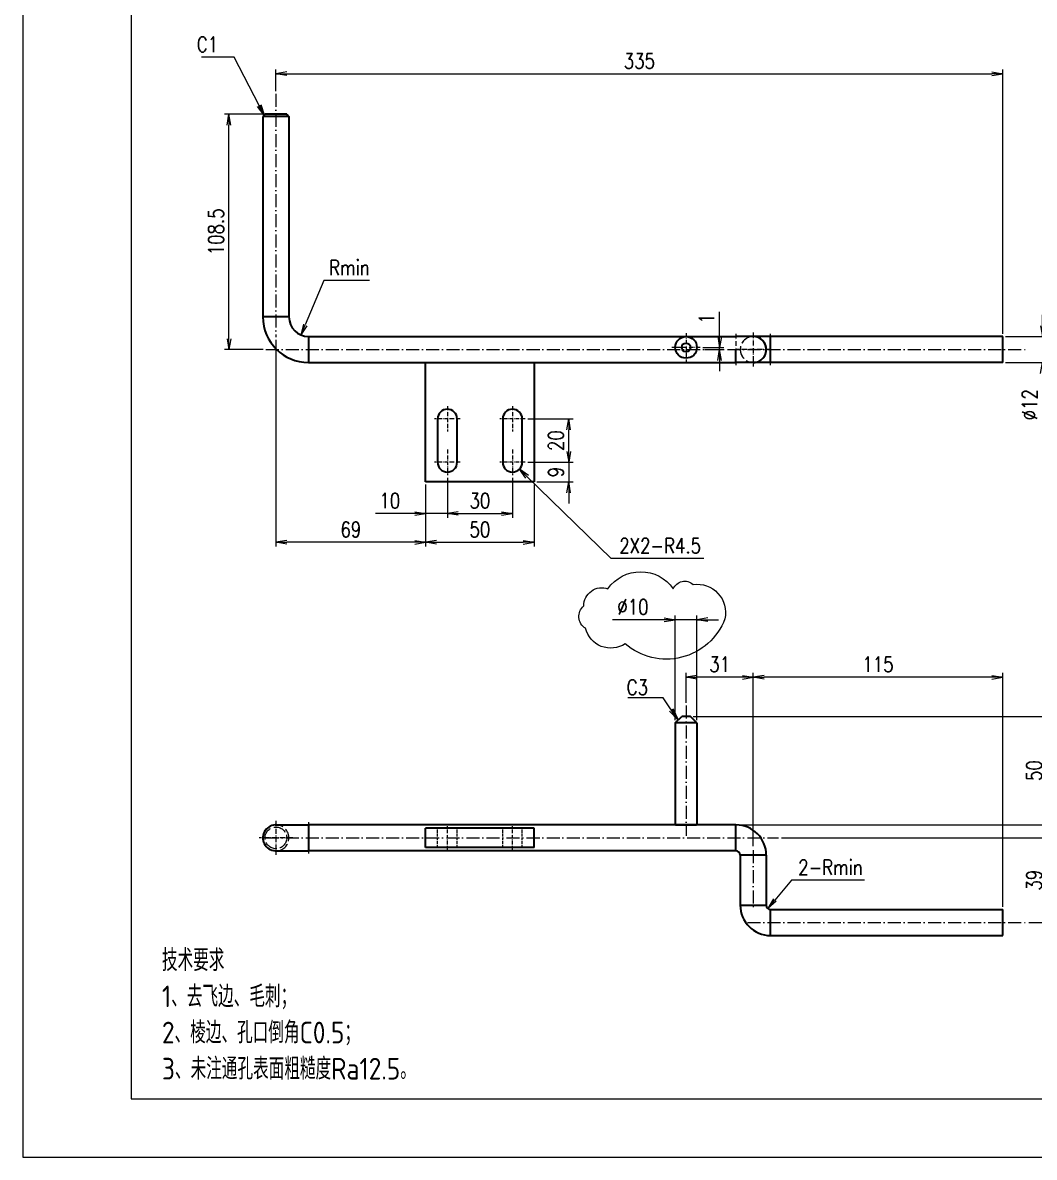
# Model space of a CAD drawing. Header units: millimetres. Extents: x 1333 to 76562, y -37889 to -7215.
# Drawn here: x 8266 to 8732, y -16991 to -16468 of the extents above; entities that cross this region are included whole.
import ezdxf

# ---------------------------------------------------------------- set-up
doc = ezdxf.new("R2010")
doc.units = ezdxf.units.MM
doc.header["$LTSCALE"] = 0.5
for name, pattern in [('AM_ISO02W050x2', [3.75, 3, -0.75]), ('AM_ISO08W050x2', [9, 6, -0.75, 1.5, -0.75]), ('DASHDOT', [18.5, 12, -3, 0.5, -3]), ('DASHED', [15, 12, -3])]:
    doc.linetypes.add(name, pattern=pattern)
doc.layers.add('Dim', color=7, linetype='Continuous')
for name, color, linetype, lineweight in [('中心线', 2, 'AM_ISO08W050x2', 18), ('图框', 7, 'Continuous', 18), ('标注线', 3, 'Continuous', 18), ('粗实线', 7, 'Continuous', 35), ('虚线', 1, 'AM_ISO02W050x2', 18)]:
    doc.layers.add(name, color=color, linetype=linetype, lineweight=lineweight)
doc.layers.add('打印-禁用', color=7, linetype='Continuous', lineweight=15, plot=False)
doc.styles.add('DIM', font='romans.shx', dxfattribs={"width": 0.8, "bigfont": 'bigfont.shx'})
doc.styles.add('机械长仿宋', font='gbenor.shx', dxfattribs={"height": 1, "bigfont": 'gbcbig.shx'})
doc.dimstyles.new('DEH 1-2', dxfattribs={"dimscale": 2, "dimtxt": 3.5, "dimasz": 2.5, "dimexe": 1, "dimexo": 0.625, "dimgap": 1.2, "dimtad": 1, "dimtoh": 1, "dimdsep": 46, "dimtxsty": 'DIM', "dimblk": 'OPEN', "dimcen": 0, "dimclrd": 8, "dimclre": 8, "dimclrt": 2, "dimazin": 2, "dimtfac": 0.5, "dimtmove": 0, "dimatfit": 3, "dimldrblk": 'OPEN', "dimfxl": 0, "dimtolj": 2, "dimlwd": 18, "dimlwe": 18, "dimarcsym": 0})
doc.dimstyles.new('DEH 1-2$0', dxfattribs={"dimscale": 2, "dimtxt": 3.5, "dimasz": 2.5, "dimexe": 1, "dimexo": 0.625, "dimgap": 1.2, "dimtad": 1, "dimdsep": 46, "dimtxsty": 'DIM', "dimblk": 'OPEN', "dimcen": 0, "dimclrd": 8, "dimclre": 8, "dimclrt": 2, "dimazin": 2, "dimtfac": 0.5, "dimtmove": 0, "dimatfit": 3, "dimldrblk": 'OPEN', "dimfxl": 0, "dimtolj": 2, "dimlwd": 13, "dimlwe": 13, "dimarcsym": 0})
doc.dimstyles.new('DEH 1-2$4', dxfattribs={"dimscale": 2, "dimtxt": 3.5, "dimasz": 2.5, "dimexe": 1, "dimexo": 0.625, "dimgap": 1.2, "dimtad": 1, "dimtoh": 1, "dimdsep": 46, "dimtxsty": 'DIM', "dimblk": 'OPEN', "dimcen": 0, "dimclrd": 8, "dimclre": 8, "dimclrt": 2, "dimazin": 2, "dimtfac": 0.5, "dimtofl": 0, "dimtmove": 0, "dimatfit": 3, "dimldrblk": 'OPEN', "dimfxl": 0, "dimtolj": 2, "dimlwd": 18, "dimlwe": 18, "dimarcsym": 0})

# ---------------------------------------------------------------- blocks, each defined once
blk = doc.blocks.new('GZDEH零件A3图框V01版')
at = {"layer": '图框', "linetype": 'Continuous'}
for p, q in [((2882.49, -1554.46), (2882.49, -1832.96)), ((2882.49, -1832.96), (3272.49, -1832.96))]:
    blk.add_line(p, q, dxfattribs=at)
at = {"layer": '打印-禁用', "linetype": 'Continuous'}
for p, q in [((2857.49, -1549.46), (2857.49, -1846.46)), ((2857.49, -1846.46), (3277.49, -1846.46))]:
    blk.add_line(p, q, dxfattribs=at)
blk = doc.blocks.new('DEH A3')
at = {"layer": '图框'}
blk.add_blockref('GZDEH零件A3图框V01版', (-2857.49, 1846.46), dxfattribs=at)
blk = doc.blocks.new('_Open')
at = {"color": 0, "linetype": 'ByBlock', "lineweight": -2}
for p, q in [((-1, 0.167), (0, 0)), ((-1, -0.167), (0, 0)), ((0, 0), (-1, 0))]:
    blk.add_line(p, q, dxfattribs=at)
blk = doc.blocks.new('*D25')
at = {"layer": 'Defpoints', "color": 0, "transparency": 16777216}
for p in [(8382.9, -16613.08), (8451.9, -16679.73), (8382.9, -16707.59)]:
    blk.add_point(p, dxfattribs=at)
at = {"layer": '标注线', "color": 8, "lineweight": 13, "transparency": 16777216}
for p, q in [((8382.9, -16614.33), (8382.9, -16709.59)), ((8451.9, -16680.98), (8451.9, -16709.59)), ((8446.9, -16707.59), (8387.9, -16707.59))]:
    blk.add_line(p, q, dxfattribs=at)
at = {"layer": '标注线', "color": 8, "lineweight": 13, "transparency": 16777216, "xscale": 5, "yscale": 5, "zscale": 5, "rotation": 180}
blk.add_blockref('_Open', (8382.9, -16707.59), dxfattribs=at)
at = {"layer": '标注线', "color": 8, "lineweight": 13, "transparency": 16777216, "xscale": 5, "yscale": 5, "zscale": 5}
blk.add_blockref('_Open', (8451.9, -16707.59), dxfattribs=at)
at = {"layer": '标注线', "color": 2, "transparency": 16777216, "insert": (8417.4, -16701.69), "char_height": 7, "attachment_point": 5, "style": 'DIM'}
blk.add_mtext('\\A2;69', dxfattribs=at)
blk = doc.blocks.new('*D26')
at = {"layer": 'Defpoints', "color": 0, "transparency": 16777216}
for p in [(8451.9, -16679.73), (8501.9, -16679.73), (8501.9, -16707.59)]:
    blk.add_point(p, dxfattribs=at)
at = {"layer": '标注线', "color": 8, "lineweight": 13, "transparency": 16777216}
for p, q in [((8451.9, -16680.98), (8451.9, -16709.59)), ((8501.9, -16680.98), (8501.9, -16709.59)), ((8456.9, -16707.59), (8496.9, -16707.59))]:
    blk.add_line(p, q, dxfattribs=at)
at = {"layer": '标注线', "color": 8, "lineweight": 13, "transparency": 16777216, "xscale": 5, "yscale": 5, "zscale": 5, "rotation": 180}
blk.add_blockref('_Open', (8451.9, -16707.59), dxfattribs=at)
at = {"layer": '标注线', "color": 8, "lineweight": 13, "transparency": 16777216, "xscale": 5, "yscale": 5, "zscale": 5}
blk.add_blockref('_Open', (8501.9, -16707.59), dxfattribs=at)
at = {"layer": '标注线', "color": 2, "transparency": 16777216, "insert": (8476.9, -16701.69), "char_height": 7, "attachment_point": 5, "style": 'DIM'}
blk.add_mtext('\\A2;50', dxfattribs=at)
blk = doc.blocks.new('*D27')
at = {"layer": 'Defpoints', "color": 0, "transparency": 16777216}
for p in [(8451.9, -16679.73), (8461.9, -16676.58), (8451.9, -16694.33)]:
    blk.add_point(p, dxfattribs=at)
at = {"layer": '标注线', "color": 8, "lineweight": 13, "transparency": 16777216}
for p, q in [((8461.9, -16677.83), (8461.9, -16696.33)), ((8451.9, -16680.98), (8451.9, -16696.33)), ((8446.9, -16694.33), (8428.83, -16694.33)), ((8461.9, -16694.33), (8451.9, -16694.33)), ((8466.9, -16694.33), (8471.9, -16694.33))]:
    blk.add_line(p, q, dxfattribs=at)
at = {"layer": '标注线', "color": 8, "lineweight": 13, "transparency": 16777216, "xscale": 5, "yscale": 5, "zscale": 5}
blk.add_blockref('_Open', (8451.9, -16694.33), dxfattribs=at)
at = {"layer": '标注线', "color": 8, "lineweight": 13, "transparency": 16777216, "xscale": 5, "yscale": 5, "zscale": 5, "rotation": 180}
blk.add_blockref('_Open', (8461.9, -16694.33), dxfattribs=at)
at = {"layer": '标注线', "color": 2, "transparency": 16777216, "insert": (8435.36, -16688.43), "char_height": 7, "attachment_point": 5, "style": 'DIM'}
blk.add_mtext('\\A2;10', dxfattribs=at)
blk = doc.blocks.new('*D28')
at = {"layer": 'Defpoints', "color": 0, "transparency": 16777216}
for p in [(8461.9, -16676.58), (8491.9, -16676.58), (8491.9, -16694.33)]:
    blk.add_point(p, dxfattribs=at)
at = {"layer": '标注线', "color": 8, "lineweight": 13, "transparency": 16777216}
for p, q in [((8461.9, -16677.83), (8461.9, -16696.33)), ((8491.9, -16677.83), (8491.9, -16696.33)), ((8466.9, -16694.33), (8486.9, -16694.33))]:
    blk.add_line(p, q, dxfattribs=at)
at = {"layer": '标注线', "color": 8, "lineweight": 13, "transparency": 16777216, "xscale": 5, "yscale": 5, "zscale": 5, "rotation": 180}
blk.add_blockref('_Open', (8461.9, -16694.33), dxfattribs=at)
at = {"layer": '标注线', "color": 8, "lineweight": 13, "transparency": 16777216, "xscale": 5, "yscale": 5, "zscale": 5}
blk.add_blockref('_Open', (8491.9, -16694.33), dxfattribs=at)
at = {"layer": '标注线', "color": 2, "transparency": 16777216, "insert": (8476.9, -16688.43), "char_height": 7, "attachment_point": 5, "style": 'DIM'}
blk.add_mtext('\\A2;30', dxfattribs=at)
blk = doc.blocks.new('*D29')
at = {"layer": 'Defpoints', "color": 0, "transparency": 16777216}
for p in [(8361.2, -16510.23), (8378.2, -16510.23), (8378.2, -16618.73)]:
    blk.add_point(p, dxfattribs=at)
at = {"layer": '标注线', "color": 8, "lineweight": 13, "transparency": 16777216}
for p, q in [((8376.95, -16510.23), (8359.2, -16510.23)), ((8361.2, -16613.73), (8361.2, -16515.23)), ((8376.95, -16618.73), (8359.2, -16618.73))]:
    blk.add_line(p, q, dxfattribs=at)
at = {"layer": '标注线', "color": 8, "lineweight": 13, "transparency": 16777216, "xscale": 5, "yscale": 5, "zscale": 5}
for p, rotation in [((8361.2, -16510.23), 90), ((8361.2, -16618.73), 270)]:
    blk.add_blockref('_Open', p, dxfattribs=dict(at, rotation=rotation))
at = {"layer": '标注线', "color": 2, "transparency": 16777216, "insert": (8355.3, -16564.48), "char_height": 7, "attachment_point": 5, "rotation": 90, "style": 'DIM'}
blk.add_mtext('\\A2;108.5', dxfattribs=at)
blk = doc.blocks.new('*D30')
at = {"layer": 'Defpoints', "color": 0, "transparency": 16777216}
for p in [(8717.9, -16491.6), (8382.9, -16500.88), (8717.9, -16612.73)]:
    blk.add_point(p, dxfattribs=at)
at = {"layer": '标注线', "color": 8, "lineweight": 13, "transparency": 16777216}
for p, q in [((8382.9, -16499.63), (8382.9, -16489.6)), ((8387.9, -16491.6), (8712.9, -16491.6)), ((8717.9, -16611.48), (8717.9, -16489.6))]:
    blk.add_line(p, q, dxfattribs=at)
at = {"layer": '标注线', "color": 8, "lineweight": 13, "transparency": 16777216, "xscale": 5, "yscale": 5, "zscale": 5, "rotation": 180}
blk.add_blockref('_Open', (8382.9, -16491.6), dxfattribs=at)
at = {"layer": '标注线', "color": 8, "lineweight": 13, "transparency": 16777216, "xscale": 5, "yscale": 5, "zscale": 5}
blk.add_blockref('_Open', (8717.9, -16491.6), dxfattribs=at)
at = {"layer": '标注线', "color": 2, "transparency": 16777216, "insert": (8550.4, -16485.7), "char_height": 7, "attachment_point": 5, "style": 'DIM'}
blk.add_mtext('\\A2;335', dxfattribs=at)
blk = doc.blocks.new('*D31')
at = {"layer": 'Defpoints', "color": 0, "transparency": 16777216}
for p in [(8497.75, -16670.73), (8501.9, -16679.73), (8517.83, -16679.73)]:
    blk.add_point(p, dxfattribs=at)
at = {"layer": '标注线', "color": 8, "lineweight": 13, "transparency": 16777216}
for p, q in [((8517.83, -16665.73), (8517.83, -16660.73)), ((8499, -16670.73), (8519.83, -16670.73)), ((8517.83, -16670.73), (8517.83, -16679.73)), ((8503.15, -16679.73), (8519.83, -16679.73)), ((8517.83, -16684.73), (8517.83, -16689.73))]:
    blk.add_line(p, q, dxfattribs=at)
at = {"layer": '标注线', "color": 8, "lineweight": 13, "transparency": 16777216, "xscale": 5, "yscale": 5, "zscale": 5}
for p, rotation in [((8517.83, -16670.73), 270), ((8517.83, -16679.73), 90)]:
    blk.add_blockref('_Open', p, dxfattribs=dict(at, rotation=rotation))
at = {"layer": '标注线', "color": 2, "transparency": 16777216, "insert": (8511.93, -16675.23), "char_height": 7, "attachment_point": 5, "rotation": 90, "style": 'DIM'}
blk.add_mtext('\\A2;9', dxfattribs=at)
blk = doc.blocks.new('*D32')
at = {"layer": 'Defpoints', "color": 0, "transparency": 16777216}
for p in [(8497.75, -16650.73), (8517.83, -16650.73), (8497.75, -16670.73)]:
    blk.add_point(p, dxfattribs=at)
at = {"layer": '标注线', "color": 8, "lineweight": 13, "transparency": 16777216}
for p, q in [((8499, -16650.73), (8519.83, -16650.73)), ((8517.83, -16665.73), (8517.83, -16655.73)), ((8499, -16670.73), (8519.83, -16670.73))]:
    blk.add_line(p, q, dxfattribs=at)
at = {"layer": '标注线', "color": 8, "lineweight": 13, "transparency": 16777216, "xscale": 5, "yscale": 5, "zscale": 5}
for p, rotation in [((8517.83, -16650.73), 90), ((8517.83, -16670.73), 270)]:
    blk.add_blockref('_Open', p, dxfattribs=dict(at, rotation=rotation))
at = {"layer": '标注线', "color": 2, "transparency": 16777216, "insert": (8511.93, -16660.73), "char_height": 7, "attachment_point": 5, "rotation": 90, "style": 'DIM'}
blk.add_mtext('\\A2;20', dxfattribs=at)
blk = doc.blocks.new('*D33')
at = {"layer": 'Defpoints', "color": 0, "transparency": 16777216}
for p in [(8491.9, -16670.73), (8495.12, -16673.87)]:
    blk.add_point(p, dxfattribs=at)
at = {"layer": '标注线', "color": 8, "lineweight": 18, "transparency": 16777216}
for p, q in [((8537.45, -16715.08), (8498.7, -16677.35)), ((8580.11, -16715.08), (8537.45, -16715.08))]:
    blk.add_line(p, q, dxfattribs=at)
at = {"layer": '标注线', "color": 8, "lineweight": 18, "transparency": 16777216, "xscale": 5, "yscale": 5, "zscale": 5, "rotation": 135.7617281276822}
blk.add_blockref('_Open', (8495.12, -16673.87), dxfattribs=at)
at = {"layer": '标注线', "color": 2, "transparency": 16777216, "insert": (8559.98, -16709.18), "char_height": 7, "attachment_point": 5, "style": 'DIM'}
blk.add_mtext('\\A2;{\\Fromans,bigfont|c134;2X2-}R4.5', dxfattribs=at)
blk = doc.blocks.new('*D34')
at = {"layer": 'Defpoints', "color": 0, "transparency": 16777216}
for p in [(8397.9, -16603.73), (8394.4, -16612.02)]:
    blk.add_point(p, dxfattribs=at)
at = {"layer": '标注线', "color": 8, "lineweight": 18, "transparency": 16777216}
for p, q in [((8405, -16586.87), (8396.34, -16607.41)), ((8426.06, -16586.87), (8405, -16586.87))]:
    blk.add_line(p, q, dxfattribs=at)
at = {"layer": '标注线', "color": 8, "lineweight": 18, "transparency": 16777216, "xscale": 5, "yscale": 5, "zscale": 5, "rotation": 247.1501700413139}
blk.add_blockref('_Open', (8394.4, -16612.02), dxfattribs=at)
at = {"layer": '标注线', "color": 2, "transparency": 16777216, "insert": (8416.73, -16580.97), "char_height": 7, "attachment_point": 5, "style": 'DIM'}
blk.add_mtext('\\A2;{\\Fromans,bigfont|c134;Rmin}', dxfattribs=at)
blk = doc.blocks.new('*D35')
at = {"layer": 'Defpoints', "color": 0, "transparency": 16777216}
for p in [(8717.9, -16612.73), (8717.9, -16624.73), (8736.17, -16624.73)]:
    blk.add_point(p, dxfattribs=at)
at = {"layer": '标注线', "color": 8, "lineweight": 13, "transparency": 16777216}
for p, q in [((8736.17, -16607.73), (8736.17, -16602.73)), ((8719.15, -16612.73), (8738.17, -16612.73)), ((8736.17, -16612.73), (8736.17, -16624.73)), ((8719.15, -16624.73), (8738.17, -16624.73)), ((8736.17, -16629.73), (8736.17, -16653.66))]:
    blk.add_line(p, q, dxfattribs=at)
at = {"layer": '标注线', "color": 8, "lineweight": 13, "transparency": 16777216, "xscale": 5, "yscale": 5, "zscale": 5}
for p, rotation in [((8736.17, -16612.73), 270), ((8736.17, -16624.73), 90)]:
    blk.add_blockref('_Open', p, dxfattribs=dict(at, rotation=rotation))
at = {"layer": '标注线', "color": 2, "transparency": 16777216, "insert": (8730.27, -16644.19), "char_height": 7, "attachment_point": 5, "rotation": 90, "style": 'DIM'}
blk.add_mtext('\\A2;%%c12', dxfattribs=at)
blk = doc.blocks.new('*D36')
at = {"layer": 'Defpoints', "color": 0, "transparency": 16777216}
for p in [(8614.6, -16843.86), (8738.23, -16843.86), (8728.6, -16882.86)]:
    blk.add_point(p, dxfattribs=at)
at = {"layer": '标注线', "color": 8, "lineweight": 13, "transparency": 16777216}
for p, q in [((8615.85, -16843.86), (8740.23, -16843.86)), ((8738.23, -16877.86), (8738.23, -16848.86)), ((8729.85, -16882.86), (8740.23, -16882.86))]:
    blk.add_line(p, q, dxfattribs=at)
at = {"layer": '标注线', "color": 8, "lineweight": 13, "transparency": 16777216, "xscale": 5, "yscale": 5, "zscale": 5}
for p, rotation in [((8738.23, -16843.86), 90), ((8738.23, -16882.86), 270)]:
    blk.add_blockref('_Open', p, dxfattribs=dict(at, rotation=rotation))
at = {"layer": '标注线', "color": 2, "transparency": 16777216, "insert": (8732.33, -16863.36), "char_height": 7, "attachment_point": 5, "rotation": 90, "style": 'DIM'}
blk.add_mtext('\\A2;39', dxfattribs=at)
blk = doc.blocks.new('*D37')
at = {"layer": 'Defpoints', "color": 0, "transparency": 16777216}
for p in [(8602.9, -16769.79), (8602.9, -16848.96), (8717.9, -16876.86)]:
    blk.add_point(p, dxfattribs=at)
at = {"layer": '标注线', "color": 8, "lineweight": 13, "transparency": 16777216}
for p, q in [((8602.9, -16847.71), (8602.9, -16767.79)), ((8717.9, -16875.61), (8717.9, -16767.79)), ((8712.9, -16769.79), (8607.9, -16769.79))]:
    blk.add_line(p, q, dxfattribs=at)
at = {"layer": '标注线', "color": 8, "lineweight": 13, "transparency": 16777216, "xscale": 5, "yscale": 5, "zscale": 5, "rotation": 180}
blk.add_blockref('_Open', (8602.9, -16769.79), dxfattribs=at)
at = {"layer": '标注线', "color": 8, "lineweight": 13, "transparency": 16777216, "xscale": 5, "yscale": 5, "zscale": 5}
blk.add_blockref('_Open', (8717.9, -16769.79), dxfattribs=at)
at = {"layer": '标注线', "color": 2, "transparency": 16777216, "insert": (8660.4, -16763.89), "char_height": 7, "attachment_point": 5, "style": 'DIM'}
blk.add_mtext('\\A2;115', dxfattribs=at)
blk = doc.blocks.new('*D38')
at = {"layer": 'Defpoints', "color": 0, "transparency": 16777216}
for p in [(8609.62, -16876.4), (8610.9, -16874.86)]:
    blk.add_point(p, dxfattribs=at)
at = {"layer": '标注线', "color": 8, "lineweight": 18, "transparency": 16777216}
for p, q in [((8620.5, -16863.34), (8612.82, -16872.56)), ((8654.1, -16863.34), (8620.5, -16863.34))]:
    blk.add_line(p, q, dxfattribs=at)
at = {"layer": '标注线', "color": 8, "lineweight": 18, "transparency": 16777216, "xscale": 5, "yscale": 5, "zscale": 5, "rotation": 230.2054415532752}
blk.add_blockref('_Open', (8609.62, -16876.4), dxfattribs=at)
at = {"layer": '标注线', "color": 2, "transparency": 16777216, "insert": (8638.5, -16857.44), "char_height": 7, "attachment_point": 5, "style": 'DIM'}
blk.add_mtext('\\A2;{\\Fromans,bigfont|c134;2-Rmin}', dxfattribs=at)
blk = doc.blocks.new('*D41')
at = {"layer": 'Defpoints', "color": 0, "transparency": 16777216}
for p in [(8571.9, -16769.79), (8571.9, -16782.86), (8602.9, -16848.96)]:
    blk.add_point(p, dxfattribs=at)
at = {"layer": '标注线', "color": 8, "lineweight": 13, "transparency": 16777216}
for p, q in [((8571.9, -16781.61), (8571.9, -16767.79)), ((8602.9, -16847.71), (8602.9, -16767.79)), ((8597.9, -16769.79), (8576.9, -16769.79))]:
    blk.add_line(p, q, dxfattribs=at)
at = {"layer": '标注线', "color": 8, "lineweight": 13, "transparency": 16777216, "xscale": 5, "yscale": 5, "zscale": 5, "rotation": 180}
blk.add_blockref('_Open', (8571.9, -16769.79), dxfattribs=at)
at = {"layer": '标注线', "color": 8, "lineweight": 13, "transparency": 16777216, "xscale": 5, "yscale": 5, "zscale": 5}
blk.add_blockref('_Open', (8602.9, -16769.79), dxfattribs=at)
at = {"layer": '标注线', "color": 2, "transparency": 16777216, "insert": (8587.4, -16763.89), "char_height": 7, "attachment_point": 5, "style": 'DIM'}
blk.add_mtext('\\A2;31', dxfattribs=at)
blk = doc.blocks.new('*D42')
at = {"layer": 'Defpoints', "color": 0, "transparency": 16777216}
for p in [(8573.9, -16787.86), (8594.9, -16837.86), (8738.23, -16837.86)]:
    blk.add_point(p, dxfattribs=at)
at = {"layer": '标注线', "color": 8, "lineweight": 13, "transparency": 16777216}
for p, q in [((8575.15, -16787.86), (8740.23, -16787.86)), ((8738.23, -16792.86), (8738.23, -16832.86)), ((8596.15, -16837.86), (8740.23, -16837.86))]:
    blk.add_line(p, q, dxfattribs=at)
at = {"layer": '标注线', "color": 8, "lineweight": 13, "transparency": 16777216, "xscale": 5, "yscale": 5, "zscale": 5}
for p, rotation in [((8738.23, -16787.86), 90), ((8738.23, -16837.86), 270)]:
    blk.add_blockref('_Open', p, dxfattribs=dict(at, rotation=rotation))
at = {"layer": '标注线', "color": 2, "transparency": 16777216, "insert": (8732.33, -16812.86), "char_height": 7, "attachment_point": 5, "rotation": 90, "style": 'DIM'}
blk.add_mtext('\\A2;50', dxfattribs=at)
blk = doc.blocks.new('*D43')
at = {"layer": 'Defpoints', "color": 0, "transparency": 16777216}
for p in [(8578.4, -16617.73), (8579.37, -16618.73), (8587.35, -16618.73)]:
    blk.add_point(p, dxfattribs=at)
at = {"layer": '标注线', "color": 8, "lineweight": 13, "transparency": 16777216}
for p, q in [((8587.35, -16612.73), (8587.35, -16601.39)), ((8579.65, -16617.73), (8589.35, -16617.73)), ((8587.35, -16618.73), (8587.35, -16617.73)), ((8580.62, -16618.73), (8589.35, -16618.73)), ((8587.35, -16623.73), (8587.35, -16628.73))]:
    blk.add_line(p, q, dxfattribs=at)
at = {"layer": '标注线', "color": 8, "lineweight": 13, "transparency": 16777216, "xscale": 5, "yscale": 5, "zscale": 5}
for p, rotation in [((8587.35, -16617.73), 270), ((8587.35, -16618.73), 90)]:
    blk.add_blockref('_Open', p, dxfattribs=dict(at, rotation=rotation))
at = {"layer": '标注线', "color": 2, "transparency": 16777216, "insert": (8581.45, -16604.46), "char_height": 7, "attachment_point": 5, "rotation": 90, "style": 'DIM'}
blk.add_mtext('\\A2;1', dxfattribs=at)
blk = doc.blocks.new('*D44')
at = {"layer": 'Defpoints', "color": 0, "transparency": 16777216}
for p in [(8566.9, -16743.29), (8566.9, -16790.86), (8576.9, -16790.86)]:
    blk.add_point(p, dxfattribs=at)
at = {"layer": '标注线', "color": 8, "lineweight": 13, "transparency": 16777216}
for p, q in [((8561.9, -16743.29), (8537.96, -16743.29)), ((8566.9, -16789.61), (8566.9, -16741.29)), ((8576.9, -16743.29), (8566.9, -16743.29)), ((8576.9, -16789.61), (8576.9, -16741.29)), ((8581.9, -16743.29), (8586.9, -16743.29))]:
    blk.add_line(p, q, dxfattribs=at)
at = {"layer": '标注线', "color": 8, "lineweight": 13, "transparency": 16777216, "xscale": 5, "yscale": 5, "zscale": 5}
blk.add_blockref('_Open', (8566.9, -16743.29), dxfattribs=at)
at = {"layer": '标注线', "color": 8, "lineweight": 13, "transparency": 16777216, "xscale": 5, "yscale": 5, "zscale": 5, "rotation": 180}
blk.add_blockref('_Open', (8576.9, -16743.29), dxfattribs=at)
at = {"layer": '标注线', "color": 2, "transparency": 16777216, "insert": (8547.43, -16737.39), "char_height": 7, "attachment_point": 5, "style": 'DIM'}
blk.add_mtext('\\A2;%%c10', dxfattribs=at)

msp = doc.modelspace()

# ---------------------------------------------------------------- linework, layer by layer
at = {"layer": '中心线', "linetype": 'DASHDOT'}
for p, q in [((8382.896, -16500.877), (8382.896, -16613.077)), ((8378.196, -16618.727), (8614.596, -16618.727)), ((8600.196, -16618.727), (8728.596, -16618.727)), ((8571.896, -16782.865), (8571.896, -16842.865)), ((8378.196, -16843.865), (8614.596, -16843.865)), ((8602.896, -16849.565), (8602.896, -16877.165)), ((8600.196, -16882.865), (8728.596, -16882.865))]:
    msp.add_line(p, q, dxfattribs=at)
at = {"layer": '中心线', "linetype": 'DASHDOT', "ltscale": 0.325}
for p, q in [((8571.896, -16611.227), (8571.896, -16624.227)), ((8578.396, -16617.727), (8565.396, -16617.727))]:
    msp.add_line(p, q, dxfattribs=at)
at = {"layer": '中心线', "linetype": 'DASHDOT', "ltscale": 0.360126}
msp.add_line((8594.896, -16611.526), (8594.896, -16625.931), dxfattribs=at)
at = {"layer": '中心线', "linetype": 'DASHDOT', "ltscale": 0.389999}
for p, q in [((8602.896, -16610.927), (8602.896, -16626.527)), ((8382.896, -16836.065), (8382.896, -16851.665))]:
    msp.add_line(p, q, dxfattribs=at)
at = {"layer": '中心线', "linetype": 'DASHDOT', "ltscale": 0.360004}
msp.add_line((8610.896, -16625.927), (8610.896, -16611.527), dxfattribs=at)
at = {"layer": '中心线', "linetype": 'DASHDOT', "ltscale": 0.39}
for p, q in [((8610.696, -16618.727), (8595.096, -16618.727)), ((8390.696, -16843.865), (8375.096, -16843.865))]:
    msp.add_line(p, q, dxfattribs=at)
at = {"layer": '中心线', "linetype": 'DASHDOT', "ltscale": 0.292502}
for p, q in [((8461.896, -16644.877), (8461.896, -16656.577)), ((8491.896, -16644.877), (8491.896, -16656.577)), ((8461.896, -16664.877), (8461.896, -16676.577)), ((8491.896, -16664.877), (8491.896, -16676.577))]:
    msp.add_line(p, q, dxfattribs=at)
at = {"layer": '中心线', "linetype": 'DASHDOT', "ltscale": 0.2925}
for p, q in [((8467.746, -16650.727), (8456.046, -16650.727)), ((8497.746, -16650.727), (8486.046, -16650.727)), ((8467.746, -16670.727), (8456.046, -16670.727)), ((8497.746, -16670.727), (8486.046, -16670.727))]:
    msp.add_line(p, q, dxfattribs=at)
at = {"layer": '中心线', "linetype": 'DASHDOT', "ltscale": 0.360006}
msp.add_line((8397.896, -16836.665), (8397.896, -16851.065), dxfattribs=at)
at = {"layer": '中心线', "linetype": 'DASHDOT', "ltscale": 0.27}
for p, q in [((8461.896, -16849.265), (8461.896, -16838.465)), ((8491.896, -16849.265), (8491.896, -16838.465))]:
    msp.add_line(p, q, dxfattribs=at)
at = {"layer": '标注线'}
msp.add_lwpolyline([(8543.84, -16754.385, -0.5205671), (8525.594, -16747.25, -0.5205671), (8524.801, -16736.943, -0.5205671), (8535.907, -16729.015, -0.5205671), (8566.052, -16729.015, -0.5205671), (8575.174, -16727.033, -0.5205671), (8589.85, -16742.889, -0.5205671)], format="xyb", close=True, dxfattribs=at)
at = {"layer": '粗实线', "ltscale": 0.035355}
for p, q in [((8377.896, -16510.227), (8376.896, -16511.227)), ((8387.896, -16510.227), (8388.896, -16511.227))]:
    msp.add_line(p, q, dxfattribs=at)
at = {"layer": '粗实线', "ltscale": 0.15}
for p, q in [((8382.896, -16511.227), (8376.896, -16511.227)), ((8388.896, -16511.227), (8382.896, -16511.227)), ((8382.896, -16603.727), (8376.896, -16603.727)), ((8388.896, -16603.727), (8382.896, -16603.727)), ((8397.896, -16612.727), (8397.896, -16618.727)), ((8610.896, -16618.727), (8610.896, -16612.727)), ((8397.896, -16618.727), (8397.896, -16624.727)), ((8594.896, -16624.727), (8594.896, -16618.727)), ((8610.896, -16624.727), (8610.896, -16618.727)), ((8397.896, -16837.865), (8397.896, -16843.865)), ((8594.896, -16843.865), (8594.896, -16837.865)), ((8397.896, -16843.865), (8397.896, -16849.865)), ((8594.896, -16849.865), (8594.896, -16843.865)), ((8602.896, -16851.865), (8596.896, -16851.865)), ((8602.896, -16851.865), (8596.896, -16851.865)), ((8608.896, -16851.865), (8602.896, -16851.865)), ((8608.896, -16851.865), (8602.896, -16851.865)), ((8596.896, -16874.865), (8602.896, -16874.865)), ((8602.896, -16874.865), (8608.896, -16874.865)), ((8610.896, -16882.865), (8610.896, -16876.865)), ((8717.896, -16882.865), (8717.896, -16876.865)), ((8610.896, -16888.865), (8610.896, -16882.865))]:
    msp.add_line(p, q, dxfattribs=at)
at = {"layer": '粗实线'}
for p, q in [((8376.896, -16511.227), (8376.896, -16603.727)), ((8388.896, -16511.227), (8388.896, -16603.727)), ((8397.896, -16612.727), (8571.876, -16612.727)), ((8571.916, -16612.727), (8594.896, -16612.727)), ((8717.896, -16612.727), (8610.896, -16612.727)), ((8397.896, -16624.727), (8451.896, -16624.727)), ((8451.896, -16624.727), (8501.896, -16624.727)), ((8451.896, -16679.727), (8451.896, -16624.727)), ((8501.896, -16624.727), (8594.896, -16624.727)), ((8501.896, -16624.727), (8501.896, -16679.727)), ((8717.896, -16624.727), (8610.896, -16624.727)), ((8457.396, -16650.727), (8457.396, -16670.727)), ((8466.396, -16670.727), (8466.396, -16650.727)), ((8487.396, -16650.727), (8487.396, -16670.727)), ((8496.396, -16670.727), (8496.396, -16650.727)), ((8501.896, -16679.727), (8451.896, -16679.727)), ((8566.896, -16790.865), (8566.896, -16837.865)), ((8576.896, -16790.865), (8576.896, -16837.865)), ((8594.896, -16837.865), (8397.896, -16837.865)), ((8501.896, -16839.365), (8451.896, -16839.365)), ((8594.896, -16849.865), (8397.896, -16849.865)), ((8501.896, -16848.365), (8451.896, -16848.365)), ((8596.896, -16851.865), (8596.896, -16874.865)), ((8608.896, -16851.865), (8608.896, -16874.865)), ((8610.896, -16876.865), (8717.896, -16876.865)), ((8610.896, -16888.865), (8717.896, -16888.865))]:
    msp.add_line(p, q, dxfattribs=at)
at = {"layer": '粗实线', "ltscale": 0.125}
for p, q in [((8382.896, -16510.227), (8377.896, -16510.227)), ((8387.896, -16510.227), (8382.896, -16510.227))]:
    msp.add_line(p, q, dxfattribs=at)
at = {"layer": '粗实线', "ltscale": 0.198369}
for p, q in [((8602.831, -16612.727), (8594.896, -16612.727)), ((8610.896, -16624.727), (8602.961, -16624.727))]:
    msp.add_line(p, q, dxfattribs=at)
at = {"layer": '粗实线', "ltscale": 0.199988}
msp.add_line((8610.896, -16612.727), (8602.897, -16612.727), dxfattribs=at)
at = {"layer": '粗实线', "ltscale": 0.146024}
msp.add_line((8717.896, -16618.568), (8717.896, -16612.727), dxfattribs=at)
at = {"layer": '粗实线', "ltscale": 0.153976}
msp.add_line((8717.896, -16624.727), (8717.896, -16618.568), dxfattribs=at)
at = {"layer": '粗实线', "ltscale": 0.106066}
for p, q in [((8566.896, -16790.865), (8569.896, -16787.865)), ((8576.896, -16790.865), (8573.896, -16787.865))]:
    msp.add_line(p, q, dxfattribs=at)
at = {"layer": '粗实线', "ltscale": 0.1}
msp.add_line((8573.896, -16787.865), (8569.896, -16787.865), dxfattribs=at)
at = {"layer": '粗实线', "ltscale": 0.25}
msp.add_line((8576.896, -16790.865), (8566.896, -16790.865), dxfattribs=at)
at = {"layer": '粗实线', "ltscale": 0.225}
for p, q in [((8451.896, -16848.365), (8451.896, -16839.365)), ((8501.896, -16848.365), (8501.896, -16839.365))]:
    msp.add_line(p, q, dxfattribs=at)
at = {"layer": '粗实线', "ltscale": 0.244942}
msp.add_line((8566.997, -16837.865), (8576.795, -16837.865), dxfattribs=at)
at = {"layer": '粗实线', "ltscale": 0.375108}
msp.add_line((8382.892, -16849.865), (8397.896, -16849.865), dxfattribs=at)
at = {"layer": '粗实线', "ltscale": 0.149947}
msp.add_line((8717.896, -16888.863), (8717.896, -16882.865), dxfattribs=at)
at = {"layer": '粗实线', "ltscale": 5.27172e-05}
msp.add_line((8717.896, -16888.865), (8717.896, -16888.863), dxfattribs=at)
at = {"layer": '粗实线'}
for radius in [5, 2]:
    msp.add_circle((8571.896, -16617.727), radius, dxfattribs=at)
for centre, radius, start, end in [((8397.896, -16603.727), 21, 180, 270), ((8397.896, -16603.727), 9, 180, 270), ((8602.896, -16618.727), 6, 90, 93.91304), ((8602.896, -16618.727), 6, 270, 93.91055), ((8602.896, -16618.727), 6, 273.91304, 90), ((8602.896, -16618.727), 6, 269.65583, 270), ((8461.896, -16650.727), 4.5, 0, 180), ((8491.896, -16650.727), 4.5, 0, 180), ((8461.896, -16670.727), 4.5, 180, 0), ((8491.896, -16670.727), 4.5, 180, 0), ((8382.896, -16843.865), 6, 93.91304, 273.91304), ((8594.896, -16851.865), 14, 0, 90), ((8594.896, -16851.865), 2, 0, 90), ((8610.896, -16874.865), 14, 180, 270), ((8610.896, -16874.865), 2, 180, 270)]:
    msp.add_arc(centre, radius, start, end, dxfattribs=at)
for points, knots in [([(8603.305, -16624.713), (8603.142, -16624.724), (8602.897, -16624.727), (8602.52, -16624.727), (8602.124, -16624.727), (8601.58, -16624.727), (8600.901, -16624.727), (8600.099, -16624.727), (8599.192, -16624.727), (8598.197, -16624.727), (8597.135, -16624.727), (8596.027, -16624.727), (8595.276, -16624.727), (8594.896, -16624.727)], [0, 0, 0, 0, 0.4910822, 0.7337099, 1.1325978, 1.6796255, 2.3636571, 3.1707678, 4.0845272, 5.0863336, 6.1557933, 7.271135, 8.4096537, 8.4096537, 8.4096537, 8.4096537]), ([(8382.487, -16837.879), (8382.602, -16837.871), (8382.742, -16837.865), (8382.885, -16837.865), (8382.919, -16837.865), (8382.943, -16837.865), (8382.987, -16837.865), (8383.054, -16837.865), (8383.141, -16837.865), (8383.245, -16837.865), (8383.368, -16837.865), (8383.51, -16837.865), (8383.67, -16837.865), (8383.848, -16837.865), (8384.044, -16837.865), (8384.257, -16837.865), (8384.488, -16837.865), (8384.736, -16837.865), (8385.001, -16837.865), (8385.283, -16837.865), (8385.58, -16837.865), (8385.893, -16837.865), (8386.221, -16837.865), (8386.565, -16837.865), (8386.922, -16837.865), (8387.294, -16837.865), (8387.679, -16837.865), (8388.077, -16837.865), (8388.488, -16837.865), (8388.911, -16837.865), (8389.345, -16837.865), (8389.79, -16837.865), (8390.245, -16837.865), (8390.71, -16837.865), (8391.185, -16837.865), (8391.667, -16837.865), (8392.158, -16837.865), (8392.656, -16837.865), (8393.161, -16837.865), (8393.672, -16837.865), (8394.188, -16837.865), (8394.709, -16837.865), (8395.234, -16837.865), (8395.762, -16837.865), (8396.293, -16837.865), (8396.826, -16837.865), (8397.361, -16837.865), (8397.718, -16837.865), (8397.896, -16837.865)], [0, 0, 0, 0, 0.3459267, 0.4208822, 0.4304811, 0.4460587, 0.4940138, 0.5624029, 0.6480564, 0.7525215, 0.875665, 1.0173299, 1.1773357, 1.3554786, 1.5515315, 1.7652446, 1.9963454, 2.2445397, 2.5095109, 2.7909215, 3.0884129, 3.4016059, 3.7301014, 4.0734809, 4.4313067, 4.8031228, 5.1884554, 5.5868135, 5.9976894, 6.4205595, 6.8548849, 7.3001122, 7.755674, 8.2209897, 8.6954663, 9.1784993, 9.669473, 10.1677618, 10.6727307, 11.1837361, 11.700127, 12.2212452, 12.7464266, 13.2750019, 13.8062977, 14.3396367, 14.8743395, 15.4097245, 15.4097245, 15.4097245, 15.4097245])]:
    msp.add_open_spline(points, degree=3, knots=knots, dxfattribs=at)
at = {"layer": '虚线', "linetype": 'DASHED', "ltscale": 0.15}
for p, q in [((8382.896, -16511.227), (8376.896, -16511.227)), ((8388.896, -16511.227), (8382.896, -16511.227)), ((8382.896, -16603.727), (8376.896, -16603.727)), ((8388.896, -16603.727), (8382.896, -16603.727)), ((8397.896, -16612.727), (8397.896, -16618.727)), ((8610.896, -16618.727), (8610.896, -16612.727)), ((8397.896, -16618.727), (8397.896, -16624.727)), ((8594.896, -16624.727), (8594.896, -16618.727)), ((8610.896, -16624.727), (8610.896, -16618.727)), ((8397.896, -16837.865), (8397.896, -16843.865)), ((8397.896, -16843.865), (8397.896, -16849.865)), ((8596.896, -16874.865), (8602.896, -16874.865)), ((8602.896, -16874.865), (8608.896, -16874.865)), ((8610.896, -16882.865), (8610.896, -16876.865)), ((8610.896, -16888.865), (8610.896, -16882.865))]:
    msp.add_line(p, q, dxfattribs=at)
at = {"layer": '虚线', "linetype": 'DASHED', "ltscale": 0.000981432}
msp.add_line((8571.876, -16612.727), (8571.916, -16612.727), dxfattribs=at)
at = {"layer": '虚线', "linetype": 'DASHED'}
msp.add_line((8451.896, -16624.727), (8501.896, -16624.727), dxfattribs=at)
at = {"layer": '虚线', "linetype": 'DASHED', "ltscale": 0.25}
msp.add_line((8576.896, -16790.865), (8566.896, -16790.865), dxfattribs=at)
at = {"layer": '虚线', "linetype": 'DASHED', "ltscale": 0.225}
for p, q in [((8457.396, -16848.365), (8457.396, -16839.365)), ((8466.396, -16848.365), (8466.396, -16839.365)), ((8487.396, -16848.365), (8487.396, -16839.365)), ((8496.396, -16848.365), (8496.396, -16839.365))]:
    msp.add_line(p, q, dxfattribs=at)
at = {"layer": '虚线', "linetype": 'DASHED', "ltscale": 0.002529}
for p, q in [((8566.896, -16837.865), (8566.997, -16837.865)), ((8576.795, -16837.865), (8576.896, -16837.865))]:
    msp.add_line(p, q, dxfattribs=at)
at = {"layer": '虚线', "linetype": 'DASHED'}
msp.add_circle((8382.896, -16843.865), 5, dxfattribs=at)
for centre, radius, start, end in [((8602.896, -16618.727), 6, 93.91304, 273.91304), ((8602.896, -16618.727), 6, 93.91055, 269.65583), ((8602.868, -16617.776), 5.05, 90.42452, 94.33383), ((8602.928, -16619.942), 7.215, 90.24922, 93.50689), ((8602.924, -16619.677), 5.05, 270.42452, 274.33383), ((8382.896, -16843.865), 6, 273.91304, 93.91304), ((8382.892, -16843.782), 6.083, 270.00178, 273.9018)]:
    msp.add_arc(centre, radius, start, end, dxfattribs=at)

# ---------------------------------------------------------------- block references
at = {"layer": '图框', "xscale": 2, "yscale": 2, "zscale": 2}
msp.add_blockref('DEH A3', (8266.167, -16991.123), dxfattribs=at)

# ---------------------------------------------------------------- texts
at = {"layer": 'Dim', "color": 2, "insert": (8554.386, -16777.958), "char_height": 7, "attachment_point": 9, "style": 'DIM'}
msp.add_mtext('\\A2;C3', dxfattribs=at)
at = {"layer": '标注线', "color": 2, "insert": (8356.245, -16481.567), "char_height": 7, "attachment_point": 9, "style": 'DIM'}
msp.add_mtext('{\\Fromans,bigfont|c134;C1}', dxfattribs=at)
at = {"layer": '标注线', "color": 2, "insert": (8330.349, -16955.272), "char_height": 10, "width": 229.64922, "attachment_point": 7, "style": '机械长仿宋'}
msp.add_mtext('\\A2;技术要求\\P1、去飞边、毛刺；\\P2、棱边、孔口倒角C0.5；\\P3、未注通孔表面粗糙度Ra12.5。', dxfattribs=at)

# ---------------------------------------------------------------- dimensions: what is measured, and where the dimension line sits
at = {"layer": '标注线'}
for base, p1, p2, picture, middle in [((8717.896, -16491.601), (8382.896, -16500.877), (8717.896, -16612.727), '*D30', (8550.396, -16485.701)), ((8382.896, -16707.591), (8451.896, -16679.727), (8382.896, -16613.077), '*D25', (8417.396, -16701.691)), ((8451.896, -16694.329), (8461.896, -16676.577), (8451.896, -16679.727), '*D27', (8435.363, -16688.429)), ((8501.896, -16707.591), (8451.896, -16679.727), (8501.896, -16679.727), '*D26', (8476.896, -16701.691)), ((8491.896, -16694.329), (8461.896, -16676.577), (8491.896, -16676.577), '*D28', (8476.896, -16688.429)), ((8571.896, -16769.794), (8602.896, -16848.965), (8571.896, -16782.865), '*D41', (8587.396, -16763.894)), ((8602.896, -16769.794), (8717.896, -16876.865), (8602.896, -16848.965), '*D37', (8660.396, -16763.894))]:
    dim = msp.add_linear_dim(base=base, p1=p1, p2=p2, dimstyle='DEH 1-2$0', dxfattribs=at)
    dim.commit()
    dim.dimension.update_dxf_attribs({"geometry": picture, "text_midpoint": middle})
for base, p1, p2, picture, middle in [((8361.202, -16510.227), (8378.196, -16618.727), (8378.196, -16510.227), '*D29', (8355.302, -16564.477)), ((8517.83, -16650.727), (8497.746, -16670.727), (8497.746, -16650.727), '*D32', (8511.93, -16660.727)), ((8517.83, -16679.727), (8497.746, -16670.727), (8501.896, -16679.727), '*D31', (8511.93, -16675.227)), ((8738.228, -16837.865), (8573.896, -16787.865), (8594.896, -16837.865), '*D42', (8732.328, -16812.865)), ((8738.228, -16843.865), (8728.596, -16882.865), (8614.596, -16843.865), '*D36', (8732.328, -16863.365))]:
    dim = msp.add_linear_dim(base=base, p1=p1, p2=p2, angle=90, dimstyle='DEH 1-2$0', dxfattribs=at)
    dim.commit()
    dim.dimension.update_dxf_attribs({"geometry": picture, "text_midpoint": middle})
for center, mpoint, text, picture, middle in [((8397.896, -16603.727), (8394.401, -16612.02), '{\\Fromans,bigfont|c134;Rmin}', '*D34', (8404.998, -16586.872)), ((8610.896, -16874.865), (8609.616, -16876.402), '{\\Fromans,bigfont|c134;2-Rmin}', '*D38', (8620.497, -16863.34))]:
    dim = msp.add_radius_dim(center=center, mpoint=mpoint, text=text, dimstyle='DEH 1-2$4', override={"dimtmove": 1}, dxfattribs=at)
    dim.commit()
    dim.dimension.update_dxf_attribs({"geometry": picture, "text_midpoint": middle, "dimtype": 164})
dim = msp.add_linear_dim(base=(8587.352, -16618.727), p1=(8578.396, -16617.727), p2=(8579.374, -16618.727), angle=90, dimstyle='DEH 1-2$0', dxfattribs=at)
dim.commit()
dim.dimension.update_dxf_attribs({"geometry": '*D43', "text_midpoint": (8587.352, -16604.461), "dimtype": 160})
dim = msp.add_linear_dim(base=(8736.169, -16624.727), p1=(8717.896, -16612.727), p2=(8717.896, -16624.727), angle=90, dimstyle='DEH 1-2$0', override={"dimpost": '%%c<>'}, dxfattribs=at)
dim.commit()
dim.dimension.update_dxf_attribs({"geometry": '*D35', "text_midpoint": (8730.269, -16644.193)})
dim = msp.add_radius_dim(center=(8491.896, -16670.727), mpoint=(8495.12, -16673.866), text='{\\Fromans,bigfont|c134;2X2-}<>', dimstyle='DEH 1-2$4', dxfattribs=at)
dim.commit()
dim.dimension.update_dxf_attribs({"geometry": '*D33', "text_midpoint": (8559.981, -16715.083), "dimtype": 164})
dim = msp.add_linear_dim(base=(8566.896, -16743.285), p1=(8576.896, -16790.865), p2=(8566.896, -16790.865), dimstyle='DEH 1-2$0', override={"dimpost": '%%c<>'}, dxfattribs=at)
dim.commit()
dim.dimension.update_dxf_attribs({"geometry": '*D44', "text_midpoint": (8547.429, -16737.385)})

# ---------------------------------------------------------------- leaders
at = {"layer": 'Dim', "annotation_type": 0, "has_hookline": 1, "hookline_direction": 1, "text_width": 9.333}
msp.add_leader([(8568.219, -16789.542), (8561.385, -16779.358), (8555.785, -16779.358)], dimstyle='DEH 1-2', override={"dimasz": 2.8, "dimexe": 0.69965, "dimexo": 0.69965, "dimgap": 0.69965}, dxfattribs=at)
at = {"layer": '标注线', "annotation_type": 0, "has_hookline": 1, "hookline_direction": 1, "text_width": 7.733}
msp.add_leader([(8377.396, -16510.727), (8363.645, -16483.967), (8358.645, -16483.967)], dimstyle='DEH 1-2', override={"dimgap": 1.2, "dimtad": 1}, dxfattribs=at)

doc.saveas('drawing.dxf')
